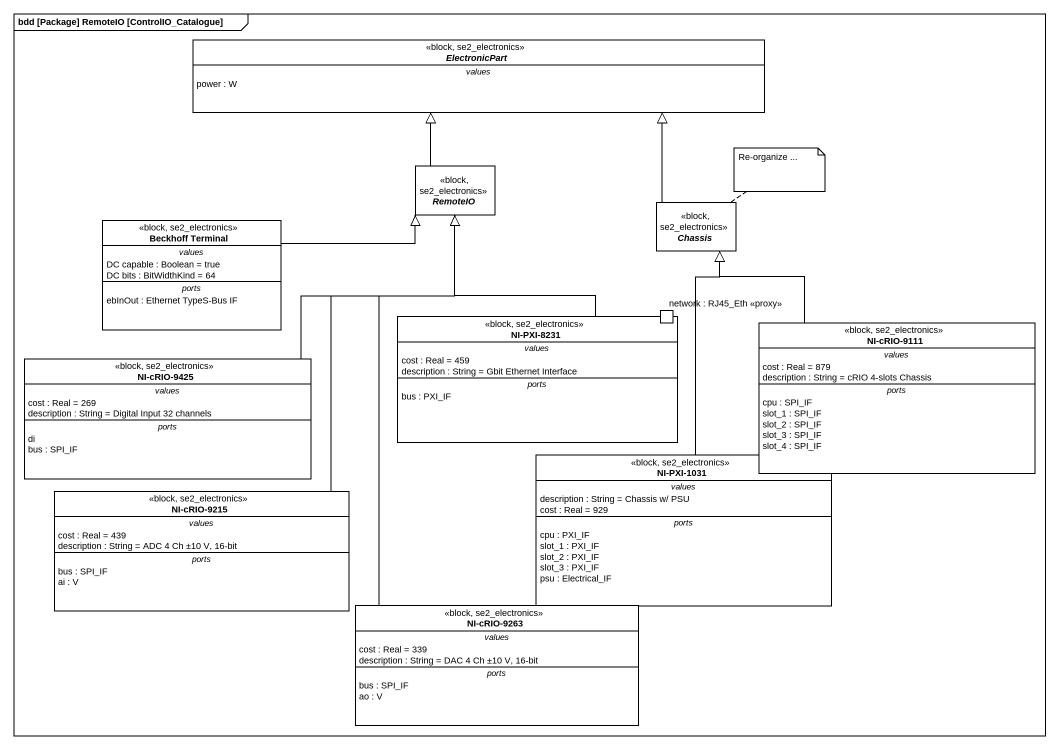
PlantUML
@startuml
mainframe bdd [Package] RemoteIO [ControlIO_Catalogue]
hide circle
hide empty members
abstract class ElectronicPart <<block, se2_electronics>> {
  -- values --
  power : W
}
abstract class RemoteIO <<block, se2_electronics>>
class "Beckhoff Terminal" as Beckhoff_Terminal <<block, se2_electronics>> {
  -- values --
  DC capable : Boolean = true
  DC bits : BitWidthKind = 64
  -- ports --
  ebInOut : Ethernet TypeS-Bus IF
}
abstract class Chassis <<block, se2_electronics>>
class "NI-PXI-8231" as NI_PXI_8231 <<block, se2_electronics>> {
  -- values --
  cost : Real = 459
  description : String = Gbit Ethernet Interface
  -- ports --
  bus : PXI_IF
  -- ports --
  network : RJ45_Eth <<proxy>>
}
class "NI-cRIO-9111" as NI_cRIO_9111 <<block, se2_electronics>> {
  -- values --
  cost : Real = 879
  description : String = cRIO 4-slots Chassis
  -- ports --
  cpu : SPI_IF
  slot_1 : SPI_IF
  slot_2 : SPI_IF
  slot_3 : SPI_IF
  slot_4 : SPI_IF
}
class "NI-cRIO-9425" as NI_cRIO_9425 <<block, se2_electronics>> {
  -- values --
  cost : Real = 269
  description : String = Digital Input 32 channels
  -- ports --
  di
  bus : SPI_IF
}
class "NI-PXI-1031" as NI_PXI_1031 <<block, se2_electronics>> {
  -- values --
  description : String = Chassis w/ PSU
  cost : Real = 929
  -- ports --
  cpu : PXI_IF
  slot_1 : PXI_IF
  slot_2 : PXI_IF
  slot_3 : PXI_IF
  psu : Electrical_IF
}
class "NI-cRIO-9215" as NI_cRIO_9215 <<block, se2_electronics>> {
  -- values --
  cost : Real = 439
  description : String = ADC 4 Ch ±10 V, 16-bit
  -- ports --
  bus : SPI_IF
  ai : V
}
class "NI-cRIO-9263" as NI_cRIO_9263 <<block, se2_electronics>> {
  -- values --
  cost : Real = 339
  description : String = DAC 4 Ch ±10 V, 16-bit
  -- ports --
  bus : SPI_IF
  ao : V
}
RemoteIO -up-|> ElectronicPart
Beckhoff_Terminal -right-|> RemoteIO
Chassis -up-|> ElectronicPart
NI_PXI_8231 -up-|> RemoteIO
NI_cRIO_9111 -up-|> Chassis
NI_cRIO_9425 -up-|> RemoteIO
NI_PXI_1031 -up-|> Chassis
NI_cRIO_9215 -up-|> RemoteIO
NI_cRIO_9263 -up-|> RemoteIO
note top of Chassis : Re-organize ...
@enduml
